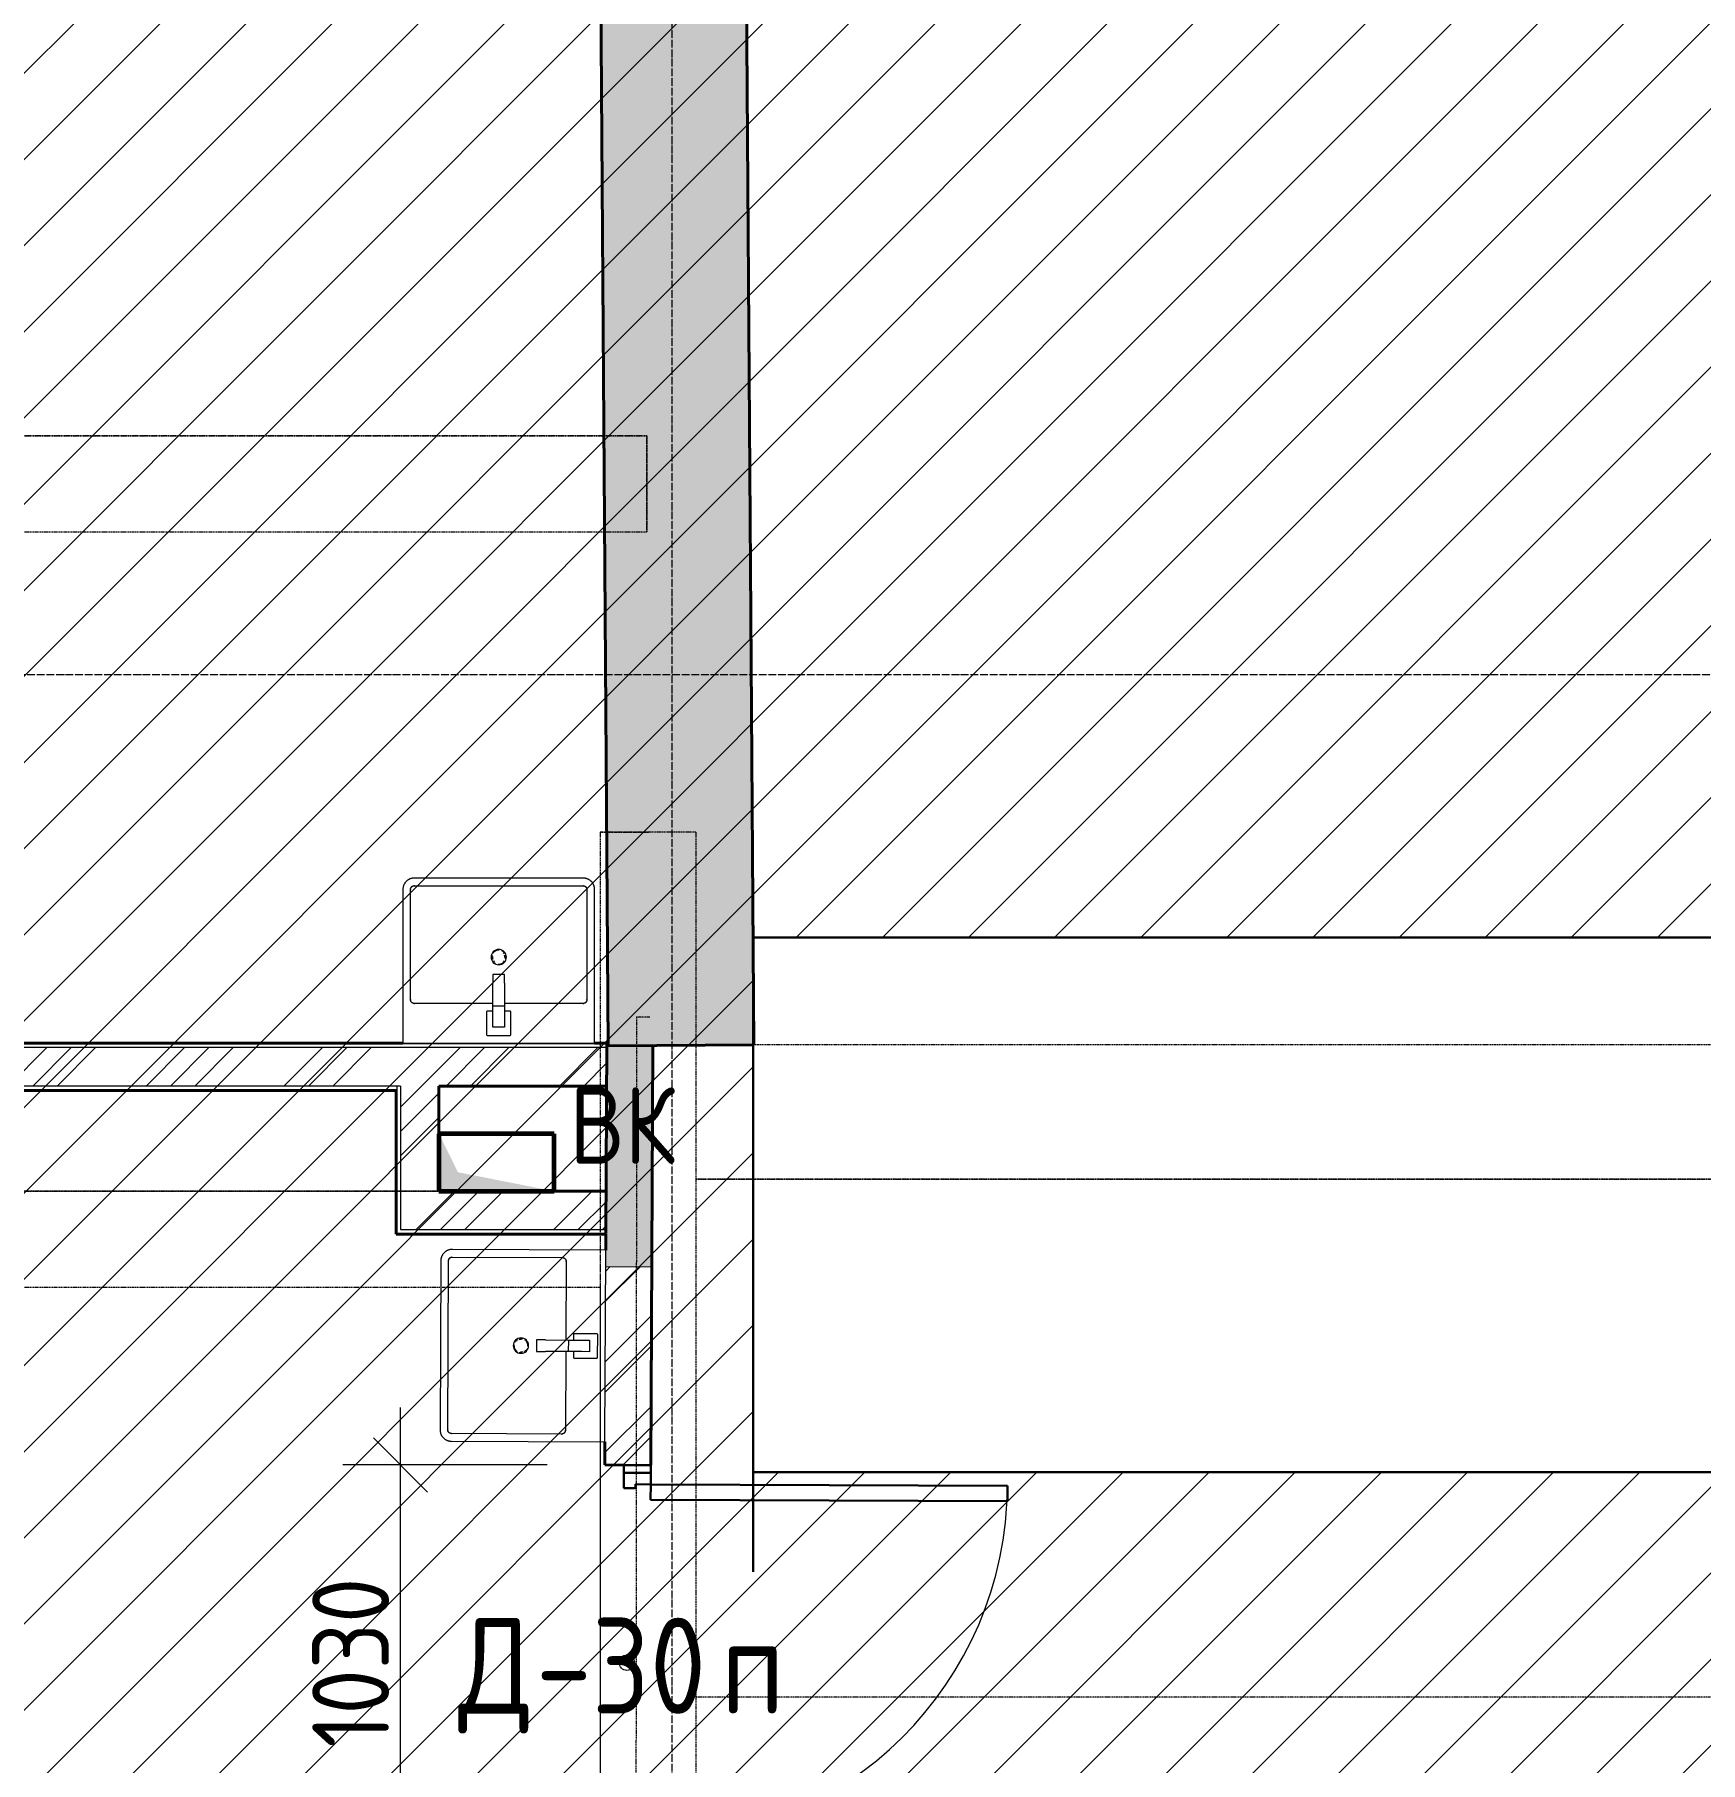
# Model space of a CAD drawing. Header units: millimetres. Extents: x -11886 to 379896, y -8130 to 47743.
# Drawn here: x 107037 to 111381, y 10571 to 15074 of the extents above; entities that cross this region are included whole.
import ezdxf

# ---------------------------------------------------------------- set-up
doc = ezdxf.new("R2010")
doc.units = ezdxf.units.MM
doc.linetypes.add('ADSK_Линия сетки', pattern=[25, 20, -2.5, 0, -2.5])
doc.linetypes.add('ADSK_Сверху', pattern=[4.5, 3, -1.5])
for name, color, linetype, lineweight in [('Аннотация', 7, 'Continuous', 9), ('Каркас', 7, 'Continuous', 18), ('Марки дверей', 7, 'Continuous', 20), ('Оси', 7, 'Continuous', 9), ('Размеры', 7, 'Continuous', 9), ('Узлы', 7, 'Continuous', 18)]:
    doc.layers.add(name, color=color, linetype=linetype, lineweight=lineweight)
for name, color, linetype, lineweight, true_color in [('Двери', 5, 'Continuous', 18, 0x0000ff), ('Линии', 7, 'Continuous', 9, 0x00a600), ('Сантехника', 5, 'Continuous', 18, 0x0000ff), ('Стены внутренние', 5, 'Continuous', 18, 0x0000ff), ('Стены штриховка', 5, 'Continuous', 18, 0x0000ff)]:
    doc.layers.add(name, color=color, linetype=linetype, lineweight=lineweight, true_color=true_color)
doc.styles.add('GOST Common_1', font='GOST_Common.ttf', dxfattribs={"width": 0.9, "height": 200})
doc.styles.add('GOST Common_2', font='GOST_Common.ttf', dxfattribs={"width": 0.9, "height": 250})
doc.dimstyles.new('ADSK_Основной_2_мм_Округление_до_1_мм', dxfattribs={"dimscale": 304.8, "dimtxt": 201.142999, "dimasz": 0.463911, "dimexe": 0.492126, "dimexo": 0.492126, "dimgap": 0.098425, "dimtad": 1, "dimdec": 0, "dimdsep": 46, "dimtxsty": 'GOST Common_1', "dimblk1": 'OBLIQUE', "dimblk2": 'OBLIQUE', "dimsah": 1, "dimcen": 0.09, "dimdle": 0.492126, "dimazin": 2, "dimtfac": 1, "dimtdec": 4, "dimtix": 1, "dimtmove": 0, "dimatfit": 3, "dimfxl": 1, "dimtvp": 1, "dimtolj": 1, "dimtzin": 0, "dimlwd": 20, "dimlwe": 20, "dimarcsym": 2})
pattern_1 = [(45, (108139.4, 150), (-179.605, 179.605), []), (45, (108202.9, 150), (0, 359.2102), []), (45, (108075.9, 150), (0, 359.2102), [])]
pattern_2 = [(45, (108139.4, 85026.59), (-112.2532, 112.2532), [])]

# ---------------------------------------------------------------- blocks, each defined once
blk = doc.blocks.new('AC_Дверь_Однопольная - Д-30п 1030х2200h-1983132-02 План 2-го этажа маркировочный')
at = {"layer": 'Двери', "lineweight": 30}
for p, q in [((-465, 990), (-425, 990)), ((-465, 60), (-465, 990)), ((-425, 990), (-425, 60)), ((-515, 60), (-495, 60)), ((-515, -10), (-515, 60)), ((-495, 60), (-465, 60)), ((-495, -10), (-495, 60)), ((-495, 60), (-495, -10)), ((-425, 60), (-465, 60)), ((-465, 60), (-465, 20)), ((465, 60), (495, 60)), ((465, 20), (465, 60)), ((495, 60), (495, -10)), ((495, 60), (515, 60)), ((495, -10), (495, 60)), ((515, 60), (515, -10)), ((-465, 20), (-455, 20)), ((-455, 20), (-455, -10)), ((455, 20), (465, 20)), ((455, -10), (455, 20)), ((-495, -10), (-515, -10)), ((-455, -10), (-495, -10)), ((495, -10), (455, -10)), ((515, -10), (495, -10))]:
    blk.add_line(p, q, dxfattribs=at)
at = {"layer": 'Двери'}
blk.add_arc((-465, 60), 930, 0, 90, dxfattribs=at)
blk = doc.blocks.new('Parametric_Porcelain_bathroom_sink_20774 - 500х430мм-V216-02 План 2-го этажа маркировочный')
at = {"layer": 'Сантехника'}
for p, q in [((-125, 406), (-125, 6)), ((-105, 119.2), (-105, 406)), ((345, 436), (-95, 436)), ((-95, 416), (345, 416)), ((355, 406), (355, 119.2)), ((375, 6), (375, 406)), ((140, 185.1), (110, 185.1)), ((110, 185.1), (110, 162.1)), ((140, 185.1), (110, 185.1)), ((140, 162.1), (140, 185.1)), ((110, 102.5), (110, 162.1)), ((140, 162.1), (140, 102.5)), ((110, 109.2), (-95, 109.2)), ((110, 67.5), (110, 102.5)), ((140, 102.5), (110, 102.5)), ((345, 109.2), (140, 109.2)), ((140, 102.5), (140, 67.5)), ((93.2, 87.2), (93.2, 27.6)), ((110, 89.1), (95.1, 89.1)), ((110, 47.5), (110, 67.5)), ((140, 47.5), (110, 47.5)), ((154.6, 89.1), (140, 89.1)), ((140, 67.5), (140, 47.5)), ((156.5, 27.6), (156.5, 87.2)), ((-125, 6), (-120, 6)), ((-120, 6), (-115, 6)), ((-115, 6), (365, 6)), ((94.7, 26.1), (155, 26.1)), ((365, 6), (370, 6)), ((370, 6), (375, 6))]:
    blk.add_line(p, q, dxfattribs=at)
at = {"layer": 'Сантехника', "flags": 128}
for points in [[(-95, 436), (-96.2, 436), (-97.4, 435.9), (-98.6, 435.8), (-99.8, 435.6), (-101, 435.4), (-102.1, 435.1), (-103.3, 434.8), (-104.4, 434.5), (-105.6, 434.1), (-106.7, 433.6), (-107.8, 433.1), (-108.9, 432.6), (-109.9, 432), (-110.9, 431.4), (-111.9, 430.8), (-112.9, 430.1), (-113.9, 429.3), (-114.8, 428.6), (-115.7, 427.7), (-116.5, 426.9), (-117.3, 426), (-118.1, 425.1), (-118.9, 424.2), (-119.6, 423.2), (-120.2, 422.2), (-120.9, 421.2), (-121.5, 420.1), (-122, 419.1), (-122.5, 418), (-123, 416.9), (-123.4, 415.7), (-123.7, 414.6), (-124.1, 413.4), (-124.3, 412.3), (-124.6, 411.1), (-124.7, 409.9), (-124.9, 408.7), (-125, 407.5), (-125, 406.3), (-125, 406)], [(-105, 406), (-105, 406.4), (-105, 406.8), (-104.9, 407.2), (-104.9, 407.6), (-104.8, 408), (-104.7, 408.4), (-104.6, 408.8), (-104.5, 409.1), (-104.4, 409.5), (-104.2, 409.9), (-104, 410.3), (-103.9, 410.6), (-103.7, 411), (-103.5, 411.3), (-103.3, 411.6), (-103, 412), (-102.8, 412.3), (-102.5, 412.6), (-102.2, 412.9), (-102, 413.2), (-101.7, 413.4), (-101.4, 413.7), (-101.1, 414), (-100.7, 414.2), (-100.4, 414.4), (-100.1, 414.6), (-99.7, 414.8), (-99.4, 415), (-99, 415.2), (-98.6, 415.3), (-98.2, 415.5), (-97.9, 415.6), (-97.5, 415.7), (-97.1, 415.8), (-96.7, 415.9), (-96.3, 415.9), (-95.9, 416), (-95.5, 416), (-95.1, 416), (-95, 416)], [(-104.9, 407.3), (-105, 406.9), (-105, 406.5), (-105, 406.1), (-105, 406)], [(-101, 414), (-101.3, 413.8), (-101.6, 413.5), (-101.9, 413.2), (-102.2, 413), (-102.4, 412.7)], [(-95, 416), (-95.4, 416), (-95.8, 416), (-96.2, 415.9), (-96.6, 415.9)], [(375, 406), (375, 407.2), (374.9, 408.4), (374.8, 409.6), (374.6, 410.8), (374.4, 412), (374.1, 413.1), (373.8, 414.3), (373.5, 415.4), (373.1, 416.6), (372.6, 417.7), (372.1, 418.8), (371.6, 419.9), (371, 420.9), (370.4, 421.9), (369.8, 422.9), (369.1, 423.9), (368.3, 424.9), (367.6, 425.8), (366.7, 426.7), (365.9, 427.5), (365, 428.3), (364.1, 429.1), (363.2, 429.9), (362.2, 430.6), (361.2, 431.2), (360.2, 431.9), (359.1, 432.5), (358.1, 433), (357, 433.5), (355.9, 434), (354.7, 434.4), (353.6, 434.7), (352.4, 435.1), (351.3, 435.3), (350.1, 435.6), (348.9, 435.7), (347.7, 435.9), (346.5, 436), (345.3, 436), (345, 436)], [(346.3, 415.9), (345.9, 416), (345.5, 416), (345.1, 416), (345, 416)], [(345, 416), (345.4, 416), (345.8, 416), (346.2, 415.9), (346.6, 415.9), (347, 415.8), (347.4, 415.7), (347.8, 415.6), (348.1, 415.5), (348.5, 415.4), (348.9, 415.2), (349.3, 415), (349.6, 414.9), (350, 414.7), (350.3, 414.5), (350.6, 414.3), (351, 414), (351.3, 413.8), (351.6, 413.5), (351.9, 413.2), (352.2, 413), (352.4, 412.7), (352.7, 412.4), (353, 412.1), (353.2, 411.7), (353.4, 411.4), (353.6, 411.1), (353.8, 410.7), (354, 410.4), (354.2, 410), (354.3, 409.6), (354.5, 409.2), (354.6, 408.9), (354.7, 408.5), (354.8, 408.1), (354.9, 407.7), (354.9, 407.3), (355, 406.9), (355, 406.5), (355, 406.1), (355, 406)], [(353, 412), (352.8, 412.3), (352.5, 412.6), (352.2, 412.9), (352, 413.2), (351.7, 413.4)], [(355, 406), (355, 406.4), (355, 406.8), (354.9, 407.2), (354.9, 407.6)], [(-105, 119.2), (-105, 118.8), (-105, 118.4), (-104.9, 118), (-104.9, 117.6)], [(-95, 109.2), (-95.4, 109.2), (-95.8, 109.2), (-96.2, 109.2), (-96.6, 109.3), (-97, 109.4), (-97.4, 109.5), (-97.8, 109.6), (-98.1, 109.7), (-98.5, 109.8), (-98.9, 110), (-99.3, 110.1), (-99.6, 110.3), (-100, 110.5), (-100.3, 110.7), (-100.6, 110.9), (-101, 111.2), (-101.3, 111.4), (-101.6, 111.7), (-101.9, 111.9), (-102.2, 112.2), (-102.4, 112.5), (-102.7, 112.8), (-103, 113.1), (-103.2, 113.4), (-103.4, 113.8), (-103.6, 114.1), (-103.8, 114.5), (-104, 114.8), (-104.2, 115.2), (-104.3, 115.5), (-104.5, 115.9), (-104.6, 116.3), (-104.7, 116.7), (-104.8, 117.1), (-104.9, 117.5), (-104.9, 117.9), (-105, 118.3), (-105, 118.7), (-105, 119.1), (-105, 119.2)], [(-103, 113.2), (-102.8, 112.9), (-102.5, 112.6), (-102.2, 112.3), (-102, 112), (-101.7, 111.7)], [(-96.3, 109.3), (-95.9, 109.2), (-95.5, 109.2), (-95.1, 109.2), (-95, 109.2)], [(355, 119.2), (355, 118.8), (355, 118.4), (354.9, 118), (354.9, 117.6), (354.8, 117.2), (354.7, 116.8), (354.6, 116.4), (354.5, 116), (354.4, 115.6), (354.2, 115.3), (354, 114.9), (353.9, 114.6), (353.7, 114.2), (353.5, 113.9), (353.3, 113.5), (353, 113.2), (352.8, 112.9), (352.5, 112.6), (352.2, 112.3), (352, 112), (351.7, 111.7), (351.4, 111.5), (351.1, 111.2), (350.7, 111), (350.4, 110.8), (350.1, 110.5), (349.7, 110.4), (349.4, 110.2), (349, 110), (348.6, 109.9), (348.2, 109.7), (347.9, 109.6), (347.5, 109.5), (347.1, 109.4), (346.7, 109.3), (346.3, 109.3), (345.9, 109.2), (345.5, 109.2), (345.1, 109.2), (345, 109.2)], [(345, 109.2), (345.4, 109.2), (345.8, 109.2), (346.2, 109.2), (346.6, 109.3)], [(351, 111.2), (351.3, 111.4), (351.6, 111.7), (351.9, 111.9), (352.2, 112.2), (352.4, 112.5)], [(354.9, 117.9), (355, 118.3), (355, 118.7), (355, 119.1), (355, 119.2)]]:
    blk.add_lwpolyline(points, dxfattribs=at)
at = {"layer": 'Сантехника'}
for centre, radius, start, end in [((125, 230), 20, 0, 180), ((125, 230), 20, 180, 360), ((125, 230), 18.2, 165.1578, 180), ((125, 230), 18.2, 180, 191.3408), ((125, 230), 16.3, 175.3673, 180), ((125, 230), 16.3, 175.3673, 180), ((125, 230), 16.3, 180, 198.6206), ((125, 230), 16.3, 180, 198.6206), ((125, 230), 18.2, 95.8453, 146.6627), ((125, 230), 18.2, 85.131, 94.1833), ((125, 230), 18.2, 52.7593, 62.7191), ((125, 230), 16.3, 36.8749, 45), ((125, 230), 16.3, 36.8749, 45), ((125, 230), 18.2, 45, 49.4056), ((125, 230), 18.2, 28.9833, 39.7338), ((125, 230), 16.3, 0, 18.6206), ((125, 230), 16.3, 0, 18.6206), ((125, 230), 16.3, 355.3673, 360), ((125, 230), 16.3, 355.3673, 360), ((125, 230), 18.2, 345.1578, 360), ((125, 230), 18.2, 0, 11.3408), ((125, 230), 18.2, 208.9833, 218.9953), ((125, 230), 16.3, 216.8749, 225), ((125, 230), 16.3, 216.8749, 225), ((125, 230), 18.2, 225, 229.4056), ((125, 230), 18.2, 232.7593, 242.7191), ((125, 230), 18.2, 265.131, 274.1833), ((125, 230), 18.2, 275.8453, 326.6627), ((95.1, 87.2), 1.87, 90, 180), ((95.1, 87.2), 1.87, 120, 150), ((95.1, 87.2), 1.87, 120, 150), ((95.1, 87.2), 1.87, 120, 150), ((154.6, 87.2), 1.87, 0, 90), ((154.6, 87.2), 1.87, 30, 60), ((154.6, 87.2), 1.87, 30, 60), ((154.6, 87.2), 1.87, 30, 60), ((94.7, 27.6), 1.49, 180, 270), ((155, 27.6), 1.49, 270, 360)]:
    blk.add_arc(centre, radius, start, end, dxfattribs=at)
blk = doc.blocks.new('Parametric_Porcelain_bathroom_sink_20774 - 500х430мм-2098794-02 План 2-го этажа маркировочный')
at = {"layer": 'Сантехника'}
for p, q in [((-125, 410), (-125, 10)), ((-105, 123.2), (-105, 410)), ((345, 440), (-95, 440)), ((-95, 420), (345, 420)), ((355, 410), (355, 123.2)), ((375, 10), (375, 410)), ((140, 189.1), (110, 189.1)), ((110, 189.1), (110, 166.1)), ((140, 189.1), (110, 189.1)), ((140, 166.1), (140, 189.1)), ((110, 106.5), (110, 166.1)), ((140, 166.1), (140, 106.5)), ((110, 113.2), (-95, 113.2)), ((93.2, 91.2), (93.2, 31.6)), ((110, 93.1), (95.1, 93.1)), ((110, 71.5), (110, 106.5)), ((140, 106.5), (110, 106.5)), ((345, 113.2), (140, 113.2)), ((140, 106.5), (140, 71.5)), ((154.6, 93.1), (140, 93.1)), ((156.5, 31.6), (156.5, 91.2)), ((110, 51.5), (110, 71.5)), ((140, 51.5), (110, 51.5)), ((140, 71.5), (140, 51.5)), ((-125, 10), (-120, 10)), ((-120, 10), (-115, 10)), ((-115, 10), (365, 10)), ((94.7, 30.1), (155, 30.1)), ((365, 10), (370, 10)), ((370, 10), (375, 10))]:
    blk.add_line(p, q, dxfattribs=at)
at = {"layer": 'Сантехника', "flags": 128}
for points in [[(-95, 440), (-96.2, 440), (-97.4, 439.9), (-98.6, 439.8), (-99.8, 439.6), (-101, 439.4), (-102.1, 439.1), (-103.3, 438.8), (-104.4, 438.5), (-105.6, 438.1), (-106.7, 437.6), (-107.8, 437.1), (-108.9, 436.6), (-109.9, 436), (-110.9, 435.4), (-111.9, 434.8), (-112.9, 434.1), (-113.9, 433.3), (-114.8, 432.6), (-115.7, 431.7), (-116.5, 430.9), (-117.3, 430), (-118.1, 429.1), (-118.9, 428.2), (-119.6, 427.2), (-120.2, 426.2), (-120.9, 425.2), (-121.5, 424.1), (-122, 423.1), (-122.5, 422), (-123, 420.9), (-123.4, 419.7), (-123.7, 418.6), (-124.1, 417.4), (-124.3, 416.3), (-124.6, 415.1), (-124.7, 413.9), (-124.9, 412.7), (-125, 411.5), (-125, 410.3), (-125, 410)], [(-105, 410), (-105, 410.4), (-105, 410.8), (-104.9, 411.2), (-104.9, 411.6), (-104.8, 412), (-104.7, 412.4), (-104.6, 412.8), (-104.5, 413.1), (-104.4, 413.5), (-104.2, 413.9), (-104, 414.3), (-103.9, 414.6), (-103.7, 415), (-103.5, 415.3), (-103.3, 415.6), (-103, 416), (-102.8, 416.3), (-102.5, 416.6), (-102.2, 416.9), (-102, 417.2), (-101.7, 417.4), (-101.4, 417.7), (-101.1, 418), (-100.7, 418.2), (-100.4, 418.4), (-100.1, 418.6), (-99.7, 418.8), (-99.4, 419), (-99, 419.2), (-98.6, 419.3), (-98.2, 419.5), (-97.9, 419.6), (-97.5, 419.7), (-97.1, 419.8), (-96.7, 419.9), (-96.3, 419.9), (-95.9, 420), (-95.5, 420), (-95.1, 420), (-95, 420)], [(-104.9, 411.3), (-105, 410.9), (-105, 410.5), (-105, 410.1), (-105, 410)], [(-101, 418), (-101.3, 417.8), (-101.6, 417.5), (-101.9, 417.2), (-102.2, 417), (-102.4, 416.7)], [(-95, 420), (-95.4, 420), (-95.8, 420), (-96.2, 419.9), (-96.6, 419.9)], [(375, 410), (375, 411.2), (374.9, 412.4), (374.8, 413.6), (374.6, 414.8), (374.4, 416), (374.1, 417.1), (373.8, 418.3), (373.5, 419.4), (373.1, 420.6), (372.6, 421.7), (372.1, 422.8), (371.6, 423.9), (371, 424.9), (370.4, 425.9), (369.8, 426.9), (369.1, 427.9), (368.3, 428.9), (367.6, 429.8), (366.7, 430.7), (365.9, 431.5), (365, 432.3), (364.1, 433.1), (363.2, 433.9), (362.2, 434.6), (361.2, 435.2), (360.2, 435.9), (359.1, 436.5), (358.1, 437), (357, 437.5), (355.9, 438), (354.7, 438.4), (353.6, 438.7), (352.4, 439.1), (351.3, 439.3), (350.1, 439.6), (348.9, 439.7), (347.7, 439.9), (346.5, 440), (345.3, 440), (345, 440)], [(346.3, 419.9), (345.9, 420), (345.5, 420), (345.1, 420), (345, 420)], [(345, 420), (345.4, 420), (345.8, 420), (346.2, 419.9), (346.6, 419.9), (347, 419.8), (347.4, 419.7), (347.8, 419.6), (348.1, 419.5), (348.5, 419.4), (348.9, 419.2), (349.3, 419), (349.6, 418.9), (350, 418.7), (350.3, 418.5), (350.6, 418.3), (351, 418), (351.3, 417.8), (351.6, 417.5), (351.9, 417.2), (352.2, 417), (352.4, 416.7), (352.7, 416.4), (353, 416.1), (353.2, 415.7), (353.4, 415.4), (353.6, 415.1), (353.8, 414.7), (354, 414.4), (354.2, 414), (354.3, 413.6), (354.5, 413.2), (354.6, 412.9), (354.7, 412.5), (354.8, 412.1), (354.9, 411.7), (354.9, 411.3), (355, 410.9), (355, 410.5), (355, 410.1), (355, 410)], [(353, 416), (352.8, 416.3), (352.5, 416.6), (352.2, 416.9), (352, 417.2), (351.7, 417.4)], [(355, 410), (355, 410.4), (355, 410.8), (354.9, 411.2), (354.9, 411.6)], [(-105, 123.2), (-105, 122.8), (-105, 122.4), (-104.9, 122), (-104.9, 121.6)], [(-95, 113.2), (-95.4, 113.2), (-95.8, 113.2), (-96.2, 113.2), (-96.6, 113.3), (-97, 113.4), (-97.4, 113.5), (-97.8, 113.6), (-98.1, 113.7), (-98.5, 113.8), (-98.9, 114), (-99.3, 114.1), (-99.6, 114.3), (-100, 114.5), (-100.3, 114.7), (-100.6, 114.9), (-101, 115.2), (-101.3, 115.4), (-101.6, 115.7), (-101.9, 115.9), (-102.2, 116.2), (-102.4, 116.5), (-102.7, 116.8), (-103, 117.1), (-103.2, 117.4), (-103.4, 117.8), (-103.6, 118.1), (-103.8, 118.5), (-104, 118.8), (-104.2, 119.2), (-104.3, 119.5), (-104.5, 119.9), (-104.6, 120.3), (-104.7, 120.7), (-104.8, 121.1), (-104.9, 121.5), (-104.9, 121.9), (-105, 122.3), (-105, 122.7), (-105, 123.1), (-105, 123.2)], [(-103, 117.2), (-102.8, 116.9), (-102.5, 116.6), (-102.2, 116.3), (-102, 116), (-101.7, 115.7)], [(-96.3, 113.3), (-95.9, 113.2), (-95.5, 113.2), (-95.1, 113.2), (-95, 113.2)], [(355, 123.2), (355, 122.8), (355, 122.4), (354.9, 122), (354.9, 121.6), (354.8, 121.2), (354.7, 120.8), (354.6, 120.4), (354.5, 120), (354.4, 119.6), (354.2, 119.3), (354, 118.9), (353.9, 118.6), (353.7, 118.2), (353.5, 117.9), (353.3, 117.5), (353, 117.2), (352.8, 116.9), (352.5, 116.6), (352.2, 116.3), (352, 116), (351.7, 115.7), (351.4, 115.5), (351.1, 115.2), (350.7, 115), (350.4, 114.8), (350.1, 114.5), (349.7, 114.4), (349.4, 114.2), (349, 114), (348.6, 113.9), (348.2, 113.7), (347.9, 113.6), (347.5, 113.5), (347.1, 113.4), (346.7, 113.3), (346.3, 113.3), (345.9, 113.2), (345.5, 113.2), (345.1, 113.2), (345, 113.2)], [(345, 113.2), (345.4, 113.2), (345.8, 113.2), (346.2, 113.2), (346.6, 113.3)], [(351, 115.2), (351.3, 115.4), (351.6, 115.7), (351.9, 115.9), (352.2, 116.2), (352.4, 116.5)], [(354.9, 121.9), (355, 122.3), (355, 122.7), (355, 123.1), (355, 123.2)]]:
    blk.add_lwpolyline(points, dxfattribs=at)
at = {"layer": 'Сантехника'}
for centre, radius, start, end in [((125, 230), 20, 0, 180), ((125, 230), 20, 180, 360), ((125, 230), 18.2, 165.1578, 180), ((125, 230), 18.2, 180, 191.3408), ((125, 230), 16.3, 175.3673, 180), ((125, 230), 16.3, 175.3673, 180), ((125, 230), 16.3, 180, 198.6206), ((125, 230), 16.3, 180, 198.6206), ((125, 230), 18.2, 95.8453, 146.6627), ((125, 230), 18.2, 85.131, 94.1833), ((125, 230), 18.2, 52.7593, 62.7191), ((125, 230), 16.3, 36.8749, 45), ((125, 230), 16.3, 36.8749, 45), ((125, 230), 18.2, 45, 49.4056), ((125, 230), 18.2, 28.9833, 39.7338), ((125, 230), 16.3, 0, 18.6206), ((125, 230), 16.3, 0, 18.6206), ((125, 230), 16.3, 355.3673, 360), ((125, 230), 16.3, 355.3673, 360), ((125, 230), 18.2, 345.1578, 360), ((125, 230), 18.2, 0, 11.3408), ((125, 230), 18.2, 208.9833, 219.7338), ((125, 230), 16.3, 216.8749, 225), ((125, 230), 16.3, 216.8749, 225), ((125, 230), 18.2, 225, 229.4056), ((125, 230), 18.2, 232.7593, 242.7191), ((125, 230), 18.2, 265.131, 274.1833), ((125, 230), 18.2, 275.8453, 326.6627), ((95.1, 91.2), 1.87, 90, 180), ((95.1, 91.2), 1.87, 120, 150), ((95.1, 91.2), 1.87, 120, 150), ((95.1, 91.2), 1.87, 120, 150), ((154.6, 91.2), 1.87, 0, 90), ((154.6, 91.2), 1.87, 30, 60), ((154.6, 91.2), 1.87, 30, 60), ((154.6, 91.2), 1.87, 30, 60), ((94.7, 31.6), 1.49, 180, 270), ((155, 31.6), 1.49, 270, 360)]:
    blk.add_arc(centre, radius, start, end, dxfattribs=at)
blk = doc.blocks.new('ADSK_Марка_Дверь - Типоразмер_ADSK_Марка-58376-02 План 2-го этажа маркировочный')
at = {"layer": 'Марки дверей', "lineweight": 9}
blk.add_circle((0, 0), 0.2, dxfattribs=at)
blk = doc.blocks.new('_Oblique')
at = {"color": 0, "linetype": 'ByBlock', "lineweight": -2}
blk.add_line((-0.5, -0.5), (0.5, 0.5), dxfattribs=at)
blk = doc.blocks.new('*D1589')
at = {"layer": 'Defpoints', "color": 0, "transparency": 16777216}
for p in [(107991.3, 11346.5), (108523.9, 11346.5), (108519.3, 10316.5)]:
    blk.add_point(p, dxfattribs=at)
at = {"layer": 'Размеры', "color": 0, "lineweight": 20, "transparency": 16777216}
for p, q in [((107991.3, 10166.5), (107991.3, 11496.5)), ((108373.9, 11346.5), (107841.3, 11346.5)), ((108369.3, 10316.5), (107841.3, 10316.5))]:
    blk.add_line(p, q, dxfattribs=at)
at = {"layer": 'Размеры', "color": 0, "lineweight": 20, "transparency": 16777216, "xscale": 141.4, "yscale": 141.4, "zscale": 141.4}
for p, rotation in [((107991.3, 11346.5), 90), ((107991.3, 10316.5), 270)]:
    blk.add_blockref('_Oblique', p, dxfattribs=dict(at, rotation=rotation))
at = {"layer": 'Размеры', "color": 0, "lineweight": 20, "transparency": 16777216, "insert": (107861.3, 10831.5), "char_height": 200, "width": 560.473, "attachment_point": 5, "rotation": 90, "style": 'GOST Common_1'}
blk.add_mtext('\\A1;1030', dxfattribs=at)

msp = doc.modelspace()

# ---------------------------------------------------------------- hatches: boundary and pattern name
at = {"lineweight": 13, "true_color": 0x636466, "transparency": 33554559}
h = msp.add_hatch(dxfattribs=at)
h.set_pattern_fill('ANSI31', color=251, scale=50)
h.set_pattern_definition(pattern_2)
h.paths.add_polyline_path([(158072.8, 8682.3), (164353.35, 8682.3), (164172.02, 43909.21), (154172.61, 43909.21), (154172.61, 21084.06), (154859.25, 21054.57), (154861.07, 11328.12), (108910.53, 11328.12), (108910.53, 8679.25), (108429.9, 8679.25), (108429.9, 456.79), (116412.4, 422.02), (116412.4, 2336.48), (127112.04, 2336.48), (127112.04, -2582.57), (139475.8, -2582.57), (139475.8, 2335.74), (150176.33, 2256.79), (150176.33, 300.23), (158072.8, 300.23)])
h = msp.add_hatch(dxfattribs=at)
h.set_pattern_fill('ANSI31', color=251, scale=50)
h.set_pattern_definition(pattern_2)
h.paths.add_polyline_path([(112082.9, 43878.87), (101860.65, 43878.87), (101998.36, 8679.25), (108910.53, 8679.25), (108910.53, 12721.22), (111524.62, 12721.22), (111521.03, 13231.22), (111469.49, 21068.63), (112082.9, 21068.63)])
at = {"layer": 'Стены внутренние', "true_color": 0xc0c0c0}
h = msp.add_hatch(color=9, dxfattribs=at)
h.paths.add_polyline_path([(108532.48, 12438.67), (108912.47, 12441.31), (108877.22, 17519.34), (108497.23, 17516.71), (108531.76, 12542.19)])
h.paths.add_polyline_path([(108486.82, 19016.67), (108866.81, 19019.31), (108856.11, 20560.99), (108476.11, 20560.99), (108483.65, 19473.36)])
at = {"layer": 'Стены внутренние', "lineweight": 9}
h = msp.add_hatch(dxfattribs=at)
h.set_pattern_fill('FP_1', color=256, style=0, pattern_type=2)
h.set_pattern_definition(pattern_1)
h.paths.add_polyline_path([(107916.2, 12334.02), (107991.63, 12334.02), (107991.63, 12434.02), (102558.59, 12434.02), (102558.59, 12334.02), (107598.53, 12334.02)])
h = msp.add_hatch(dxfattribs=at)
h.set_pattern_fill('FP_1', color=256, style=0, pattern_type=2)
h.set_pattern_definition(pattern_1)
h.paths.add_polyline_path([(107991.63, 12059.87), (108091.63, 12059.87), (108091.63, 12434.02), (107991.63, 12434.02), (107991.63, 12109.37)])
h = msp.add_hatch(dxfattribs=at)
h.set_pattern_fill('FP_1', color=256, style=0, pattern_type=2)
h.set_pattern_definition(pattern_1)
h.paths.add_polyline_path([(108233.86, 12334.02), (108528.41, 12334.02), (108528.87, 12434.02), (108091.63, 12434.02), (108091.63, 12334.02)])
at = {"layer": 'Стены внутренние', "true_color": 0xc0c0c0}
h = msp.add_hatch(color=9, dxfattribs=at)
h.paths.add_polyline_path([(108635.46, 9482.25), (108639.25, 10315.99), (108519.25, 10315.99), (108515.46, 9482.52), (108575.46, 9482.25)])
h.paths.add_polyline_path([(108646.27, 11863.1), (108648.89, 12438.79), (108528.89, 12438.67), (108526.45, 11863.65), (108551.53, 11863.53)])
at = {"layer": 'Стены внутренние', "lineweight": 9}
h = msp.add_hatch(dxfattribs=at)
h.set_pattern_fill('FP_1', color=256, style=0, pattern_type=2)
h.set_pattern_definition(pattern_1)
h.paths.add_polyline_path([(108526.28, 11959.87), (108526.71, 11959.87), (108526.28, 12059.87), (107991.63, 12059.87), (107991.63, 11959.87), (108233.86, 11959.87)])
h = msp.add_hatch(dxfattribs=at)
h.set_pattern_fill('FP_2', color=256, style=0, pattern_type=2)
h.set_pattern_definition([(45, (108139.4, 150), (-117.8655, 117.8655), []), (45, (108217.98, 150), (-117.8655, 117.8655), [])])
h.paths.add_polyline_path([(108643.93, 11345.98), (108646.27, 11863.1), (108526.28, 11863.65), (108524.25, 11346.52), (108573.93, 11346.29)])
at = {"layer": 'Узлы', "true_color": 0x808080}
msp.add_hatch(color=8, dxfattribs=at).paths.add_polyline_path([(108391.63, 12059.87), (108141.13, 12109.37), (108091.63, 12209.87), (108091.63, 12059.87), (108233.86, 12059.87)])

# ---------------------------------------------------------------- linework, layer by layer
at = {"color": 251, "lineweight": 30, "true_color": 0x636466}
for points in [[(108910.53, 11328.12), (154861.07, 11328.12), (154859.25, 21054.57), (154172.61, 21084.06)], [(111521.03, 13231.22), (111524.62, 12721.22), (108910.53, 12721.22), (108910.53, 11068.4)]]:
    msp.add_lwpolyline(points, dxfattribs=at)
at = {"layer": 'Каркас', "color": 253, "linetype": 'ADSK_Сверху', "true_color": 0xb2b2b2}
for p, q in [((108633.86, 14028.26), (102142.11, 14028.26)), ((108633.86, 14028.26), (108633.86, 13778.26)), ((102142.11, 13778.26), (108633.86, 13778.26)), ((108511.68, 12995.57), (108639.02, 12995.57)), ((108511.68, 12995.57), (108511.68, 12059.87)), ((115929.11, 12441.1), (108761.68, 12441.1)), ((108761.68, 12091.1), (115929.11, 12091.1)), ((108511.68, 12059.87), (102142.11, 12059.87)), ((108511.68, 12059.87), (108511.68, 11809.87)), ((102142.11, 11809.87), (108511.68, 11809.87)), ((108511.68, 11809.87), (108511.68, 9190.34)), ((115929.11, 10741.1), (108761.68, 10741.1))]:
    msp.add_line(p, q, dxfattribs=at)
at = {"layer": 'Каркас', "color": 253, "linetype": 'ADSK_Сверху', "true_color": 0xaaaaaa}
for p, q in [((102142.11, 14028.26), (108633.86, 14028.26)), ((108633.86, 13778.26), (108633.86, 14028.26)), ((102142.11, 13778.26), (108633.86, 13778.26)), ((108761.68, 12995.57), (108511.68, 12995.57)), ((108511.68, 12995.57), (108511.68, 9190.34)), ((108761.68, 12995.57), (108761.68, 12441.1)), ((115929.11, 12441.1), (108761.68, 12441.1)), ((115929.11, 12091.1), (108761.68, 12091.1)), ((108761.68, 12091.1), (108761.68, 10741.1)), ((102142.11, 12059.87), (108511.68, 12059.87)), ((102142.11, 11809.87), (108511.68, 11809.87)), ((115929.11, 10741.1), (108761.68, 10741.1))]:
    msp.add_line(p, q, dxfattribs=at)
at = {"layer": 'Каркас', "color": 9, "linetype": 'ADSK_Сверху', "true_color": 0xb9b9b9}
for p, q in [((108761.68, 12441.1), (108761.68, 12091.1)), ((108761.68, 10741.1), (108761.68, 10391.1))]:
    msp.add_line(p, q, dxfattribs=at)
at = {"layer": 'Линии', "lineweight": 60}
for p, q in [((108091.63, 12209.87), (108091.63, 12059.87)), ((108391.63, 12209.87), (108091.63, 12209.87)), ((108391.63, 12059.87), (108391.63, 12209.87)), ((108091.63, 12059.87), (108391.63, 12059.87))]:
    msp.add_line(p, q, dxfattribs=at)
at = {"layer": 'Оси', "linetype": 'ADSK_Линия сетки'}
for p, q in [((108699.31, -5917.65), (108699.31, 44571.85)), ((97053.17, 13406.79), (165281.12, 13406.79))]:
    msp.add_line(p, q, dxfattribs=at)
at = {"layer": 'Стены внутренние', "color": 18, "lineweight": 40, "true_color": 0x000000}
for p, q in [((108912.47, 12441.31), (108877.22, 17519.34)), ((108497.23, 17516.71), (108532.48, 12438.67)), ((107997.6, 12446.02), (102558.59, 12446.02)), ((108528.92, 12446.02), (108497.26, 12446.02)), ((108528.92, 12446.02), (108526.67, 11949.87)), ((108648.89, 12438.79), (108528.89, 12439.34)), ((108532.48, 12438.67), (108912.47, 12441.31)), ((108643.93, 11345.98), (108648.89, 12438.79)), ((102558.59, 12322.02), (107979.63, 12322.02)), ((107979.63, 12322.02), (107979.63, 11947.87)), ((108091.63, 12059.87), (108091.63, 12334.02)), ((108091.63, 12334.02), (108528.41, 12334.02)), ((108527.17, 12059.87), (108091.63, 12059.87)), ((107979.63, 11947.87), (108526.66, 11947.87)), ((108526.66, 11947.87), (108526.47, 11906.34)), ((108524.2, 11406.69), (108523.93, 11346.52)), ((108523.93, 11346.52), (108573.93, 11346.29))]:
    msp.add_line(p, q, dxfattribs=at)
at = {"layer": 'Стены внутренние', "color": 18, "linetype": 'ADSK_Сверху', "true_color": 0x000000}
for q in [(108604.3, 9190.34), (108641.62, 12514.62)]:
    msp.add_line((108606.62, 12514.65), q, dxfattribs=at)
at = {"layer": 'Стены внутренние', "color": 18, "true_color": 0x000000}
msp.add_line((108526.28, 11863.65), (108646.27, 11863.1), dxfattribs=at)
at = {"layer": 'Стены штриховка'}
for p, q in [((108528.91, 12444.02), (102558.59, 12444.02)), ((108528.87, 12434.02), (102558.59, 12434.02)), ((107979.63, 12444.02), (107979.63, 12446.02)), ((107991.63, 12444.02), (107991.63, 12446.02)), ((107991.63, 12334.02), (102558.59, 12334.02)), ((107979.63, 12324.02), (102558.59, 12324.02)), ((107981.63, 12334.02), (107981.63, 11947.87)), ((107991.63, 12334.02), (107991.63, 11959.87)), ((107981.63, 11959.87), (107979.63, 11959.87)), ((107979.63, 11949.87), (108526.67, 11949.87)), ((107991.63, 11959.87), (108526.71, 11959.87)), ((108526.66, 11947.87), (108526.67, 11949.87))]:
    msp.add_line(p, q, dxfattribs=at)

# ---------------------------------------------------------------- block references
at = {"layer": 'Двери', "rotation": 269.7398163216952}
msp.add_blockref('AC_Дверь_Однопольная - Д-30п 1030х2200h-1983132-02 План 2-го этажа маркировочный', (108581.59, 10831.25), dxfattribs=at)
at = {"layer": 'Марки дверей', "xscale": 99.99999999999993, "yscale": 99.99999999999993, "zscale": 99.99999999999993}
msp.add_blockref('ADSK_Марка_Дверь - Типоразмер_ADSK_Марка-58376-02 План 2-го этажа маркировочный', (108581.59, 10831.25), dxfattribs=at)
at = {"layer": 'Сантехника'}
msp.add_blockref('Parametric_Porcelain_bathroom_sink_20774 - 500х430мм-V216-02 План 2-го этажа маркировочный', (108122.43, 12440.02), dxfattribs=at)
at = {"layer": 'Сантехника', "rotation": 89.73981632169517}
msp.add_blockref('Parametric_Porcelain_bathroom_sink_20774 - 500х430мм-2098794-02 План 2-го этажа маркировочный', (108534.77, 11531.47), dxfattribs=at)

# ---------------------------------------------------------------- texts
at = {"layer": 'Аннотация', "insert": (108431.57, 12331.67), "char_height": 200, "width": 360.7594, "attachment_point": 1, "style": 'GOST Common_2'}
msp.add_mtext('ВК', dxfattribs=at)
at = {"layer": 'Марки дверей', "lineweight": 9, "char_height": 250, "attachment_point": 1, "style": 'GOST Common_1'}
for s, insert, width in [('\\fGOST Common|b0|i0|c204|p34|;\\W.9;Д', (108141.76, 10948.27), 245.3164), ('-30', (108344.17, 10948.27), 584.4302), ('\\fGOST Common|b0|i0|c204|p34|;\\W.9;п', (108826.37, 10948.27), 194.8101)]:
    msp.add_mtext(s, dxfattribs=dict(at, insert=insert, width=width))

# ---------------------------------------------------------------- dimensions: what is measured, and where the dimension line sits
at = {"layer": 'Размеры', "lineweight": 20}
dim = msp.add_linear_dim(base=(107991.33, 11346.52), p1=(108519.25, 10316.53), p2=(108523.93, 11346.52), angle=90, dimstyle='ADSK_Основной_2_мм_Округление_до_1_мм', override={"dimpost": '<>', "dimfxl": 1030}, dxfattribs=at)
dim.commit()
dim.dimension.update_dxf_attribs({"geometry": '*D1589', "text_midpoint": (107861.33, 10831.53)})

doc.saveas('drawing.dxf')
